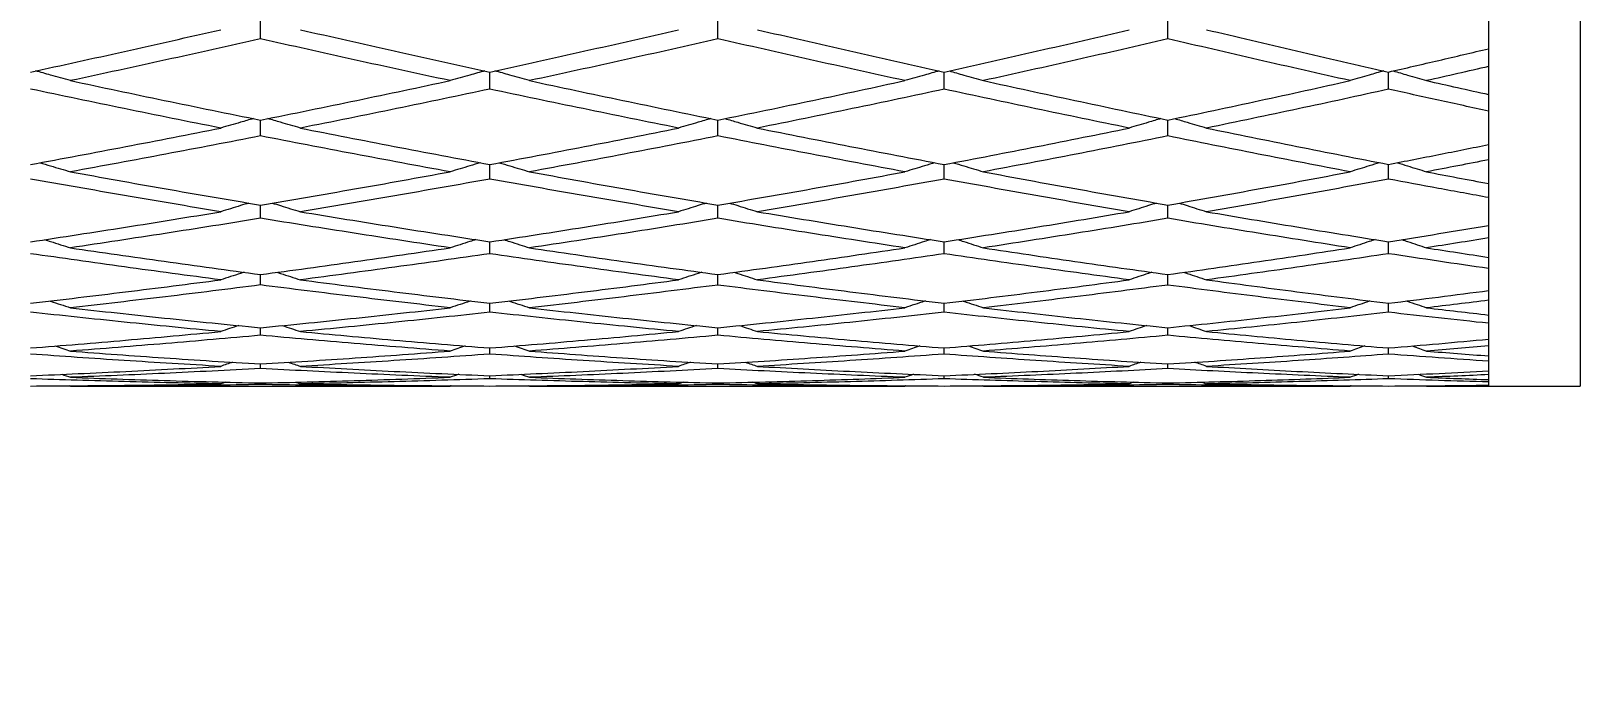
# Model space of a CAD drawing. Extents: x 6453 to 7582, y 0 to 827.
# Drawn here: x 6636.24 to 6653.18, y 641.44 to 648.68 of the extents above; entities that cross this region are included whole.
import ezdxf

# ---------------------------------------------------------------- set-up
doc = ezdxf.new("R2010")
doc.units = 0
doc.header["$LTSCALE"] = 30
doc.header["$MEASUREMENT"] = 0
doc.header["$PDMODE"] = 3
doc.header["$PDSIZE"] = -10
doc.layers.get('0').update_dxf_attribs({"linetype": 'CONTINUOUS'})
doc.layers.get('DEFPOINTS').update_dxf_attribs({"linetype": 'CONTINUOUS'})
doc.layers.add('1', color=7, linetype='CONTINUOUS')
doc.styles.add('Daelim Dimension', font='')
doc.styles.get('Daelim Dimension').set_extended_font_data('나눔고딕')
doc.dimstyles.new('DEFAULT', dxfattribs={"dimscale": 2, "dimtxt": 2, "dimasz": 2, "dimexe": 0, "dimexo": 2, "dimgap": 1, "dimtad": 1, "dimdec": 1, "dimzin": 9, "dimdsep": 46, "dimtxsty": 'Daelim Dimension', "dimcen": 0.5, "dimclrd": 252, "dimclre": 252, "dimclrt": 3, "dimadec": 1, "dimazin": 0, "dimtfac": 1, "dimtdec": 1, "dimtix": 1, "dimtmove": 0, "dimatfit": 3, "dimfxl": 1, "dimtolj": 1, "dimtzin": 1, "dimlwd": 9, "dimlwe": 9, "dimarcsym": 0})

# ---------------------------------------------------------------- blocks, each defined once
blk = doc.blocks.new('*D58')
at = {"color": 5, "lineweight": 9, "ltscale": 0.5, "transparency": 16777216}
for p, q in [((6608.185, 641.796), (6608.185, 525.909)), ((6902.186, 641.796), (6902.186, 525.909)), ((6612.185, 527.909), (6898.186, 527.909))]:
    blk.add_line(p, q, dxfattribs=at)
at = {"color": 5, "ltscale": 0.5, "transparency": 16777216}
for points in [[(6612.185, 528.575), (6612.185, 527.242), (6608.185, 527.909)], [(6898.186, 528.575), (6898.186, 527.242), (6902.186, 527.909)]]:
    blk.add_solid(points, dxfattribs=at)
at = {"layer": 'DEFPOINTS', "color": 0, "ltscale": 0.5, "transparency": 16777216}
for p in [(6608.185, 645.796), (6902.186, 645.796), (6902.186, 527.909)]:
    blk.add_point(p, dxfattribs=at)
at = {"color": 7, "ltscale": 0.5, "transparency": 16777216, "insert": (6755.185, 535.352), "char_height": 10, "attachment_point": 5, "style": 'Daelim Dimension'}
blk.add_mtext('\\A1;294', dxfattribs=at)
blk = doc.blocks.new('*D59')
at = {"color": 5, "lineweight": 9, "ltscale": 0.5, "transparency": 16777216}
for p, q in [((6568.318, 770.756), (6545.684, 770.756)), ((6547.684, 555.901), (6547.684, 766.756)), ((6751.186, 551.901), (6545.684, 551.901))]:
    blk.add_line(p, q, dxfattribs=at)
at = {"color": 5, "ltscale": 0.5, "transparency": 16777216}
for points in [[(6547.017, 766.756), (6548.35, 766.756), (6547.684, 770.756)], [(6547.017, 555.901), (6548.35, 555.901), (6547.684, 551.901)]]:
    blk.add_solid(points, dxfattribs=at)
at = {"layer": 'DEFPOINTS', "color": 0, "ltscale": 0.5, "transparency": 16777216}
for p in [(6547.684, 770.756), (6572.318, 770.756), (6755.186, 551.901)]:
    blk.add_point(p, dxfattribs=at)
at = {"color": 7, "ltscale": 0.5, "transparency": 16777216, "insert": (6540.24, 655.001), "char_height": 10, "attachment_point": 5, "rotation": 90, "style": 'Daelim Dimension'}
blk.add_mtext('\\A1;219', dxfattribs=at)

msp = doc.modelspace()

# ---------------------------------------------------------------- linework, layer by layer
at = {"layer": '1', "color": 7, "linetype": 'Continuous', "lineweight": 18}
for p, q in [((6652.185, 662.296), (6652.185, 644.796)), ((6653.185, 662.296), (6653.185, 644.796)), ((6652.185, 648.909), (6652.185, 648.487)), ((6652.185, 648.293), (6652.185, 647.986)), ((6652.185, 647.804), (6652.185, 647.439)), ((6652.185, 647.272), (6652.185, 647.011)), ((6652.185, 646.858), (6652.185, 646.554)), ((6652.185, 646.416), (6652.185, 646.204)), ((6652.185, 646.081), (6652.185, 645.841)), ((6652.185, 645.735), (6652.185, 645.573)), ((6652.185, 645.482), (6652.185, 645.308)), ((6652.185, 645.234), (6652.185, 645.126)), ((6652.185, 645.067), (6652.185, 644.962)), ((6636.668, 644.796), (6640.822, 644.796)), ((6641.691, 644.796), (6645.798, 644.796)), ((6646.656, 644.796), (6650.67, 644.796)), ((6651.497, 644.799), (6651.506, 644.796)), ((6651.506, 644.796), (6652.185, 644.796)), ((6652.185, 644.84), (6652.185, 644.805)), ((6652.185, 644.796), (6652.185, 644.797)), ((6652.185, 644.796), (6653.185, 644.796))]:
    msp.add_line(p, q, dxfattribs=at)
for points in [[(6636.231, 648.232), (6636.569, 648.305), (6637.254, 648.455), (6637.955, 648.614), (6638.311, 648.695)], [(6639.183, 648.695), (6639.521, 648.618), (6640.204, 648.463), (6640.903, 648.309), (6641.257, 648.232)], [(6641.257, 648.232), (6641.606, 648.308), (6642.3, 648.462), (6642.982, 648.617), (6643.32, 648.695)], [(6644.184, 648.695), (6644.518, 648.618), (6645.193, 648.463), (6645.88, 648.309), (6646.227, 648.232)], [(6646.227, 648.232), (6646.571, 648.308), (6647.253, 648.462), (6647.92, 648.617), (6648.251, 648.695)], [(6649.098, 648.695), (6649.422, 648.619), (6650.077, 648.464), (6650.749, 648.31), (6651.089, 648.232)], [(6638.747, 648.596), (6638.403, 648.518), (6637.712, 648.363), (6637.017, 648.212), (6636.668, 648.138)], [(6640.822, 648.138), (6640.467, 648.214), (6639.767, 648.366), (6639.084, 648.519), (6638.747, 648.596)], [(6643.752, 648.596), (6643.414, 648.518), (6642.733, 648.364), (6642.04, 648.213), (6641.691, 648.138)], [(6645.798, 648.138), (6645.451, 648.214), (6644.762, 648.366), (6644.087, 648.519), (6643.752, 648.596)], [(6648.675, 648.596), (6648.345, 648.518), (6647.678, 648.364), (6646.998, 648.213), (6646.656, 648.138)], [(6650.67, 648.138), (6650.332, 648.213), (6649.662, 648.366), (6649.002, 648.519), (6648.675, 648.596)], [(6651.089, 648.232), (6651.273, 648.274), (6651.64, 648.359), (6652.004, 648.444), (6652.185, 648.487)], [(6652.185, 648.293), (6652.072, 648.267), (6651.847, 648.215), (6651.62, 648.163), (6651.506, 648.138)], [(6638.311, 647.619), (6637.954, 647.689), (6637.252, 647.831), (6636.568, 647.974), (6636.231, 648.045)], [(6636.668, 648.138), (6637.005, 648.066), (6637.689, 647.921), (6638.391, 647.778), (6638.747, 647.706)], [(6638.747, 647.706), (6639.104, 647.778), (6639.806, 647.922), (6640.487, 648.066), (6640.822, 648.138)], [(6641.257, 648.045), (6640.922, 647.974), (6640.241, 647.831), (6639.54, 647.689), (6639.183, 647.619)], [(6643.32, 647.619), (6642.968, 647.689), (6642.273, 647.831), (6641.593, 647.973), (6641.257, 648.045)], [(6641.691, 648.138), (6642.027, 648.065), (6642.707, 647.921), (6643.401, 647.778), (6643.752, 647.706)], [(6643.752, 647.706), (6644.104, 647.778), (6644.797, 647.921), (6645.468, 648.066), (6645.798, 648.138)], [(6646.227, 648.045), (6645.897, 647.973), (6645.227, 647.831), (6644.535, 647.689), (6644.184, 647.619)], [(6648.251, 647.619), (6647.908, 647.689), (6647.227, 647.83), (6646.559, 647.973), (6646.227, 648.045)], [(6646.656, 648.138), (6646.987, 648.065), (6647.654, 647.921), (6648.333, 647.778), (6648.675, 647.706)], [(6648.675, 647.706), (6649.012, 647.777), (6649.682, 647.919), (6650.342, 648.064), (6650.67, 648.138)], [(6651.089, 648.044), (6650.761, 647.971), (6650.102, 647.828), (6649.434, 647.688), (6649.098, 647.619)], [(6652.185, 647.804), (6652.001, 647.844), (6651.634, 647.924), (6651.27, 648.004), (6651.089, 648.044)], [(6651.506, 648.138), (6651.618, 648.112), (6651.844, 648.062), (6652.071, 648.011), (6652.185, 647.986)], [(6636.231, 647.22), (6636.578, 647.284), (6637.272, 647.415), (6637.965, 647.55), (6638.311, 647.619)], [(6638.747, 647.533), (6638.403, 647.465), (6637.712, 647.333), (6637.017, 647.204), (6636.668, 647.14)], [(6640.822, 647.14), (6640.467, 647.205), (6639.767, 647.335), (6639.084, 647.467), (6638.747, 647.533)], [(6639.183, 647.619), (6639.521, 647.552), (6640.204, 647.418), (6640.903, 647.286), (6641.257, 647.22)], [(6641.257, 647.22), (6641.603, 647.285), (6642.293, 647.415), (6642.978, 647.55), (6643.32, 647.619)], [(6643.752, 647.533), (6643.412, 647.465), (6642.729, 647.333), (6642.038, 647.204), (6641.691, 647.14)], [(6645.798, 647.14), (6645.451, 647.205), (6644.762, 647.335), (6644.086, 647.466), (6643.752, 647.533)], [(6644.184, 647.619), (6644.518, 647.552), (6645.193, 647.418), (6645.88, 647.286), (6646.227, 647.22)], [(6646.227, 647.22), (6646.569, 647.285), (6647.248, 647.416), (6647.918, 647.551), (6648.251, 647.619)], [(6648.675, 647.532), (6648.342, 647.465), (6647.673, 647.332), (6646.996, 647.204), (6646.656, 647.14)], [(6650.67, 647.14), (6650.332, 647.205), (6649.662, 647.334), (6649.002, 647.466), (6648.675, 647.532)], [(6649.098, 647.619), (6649.425, 647.552), (6650.084, 647.418), (6650.752, 647.286), (6651.089, 647.221)], [(6651.089, 647.221), (6651.274, 647.257), (6651.643, 647.329), (6652.005, 647.402), (6652.185, 647.439)], [(6636.668, 647.14), (6637.005, 647.079), (6637.689, 646.956), (6638.391, 646.836), (6638.747, 646.776)], [(6638.747, 646.776), (6639.088, 646.833), (6639.774, 646.951), (6640.471, 647.076), (6640.822, 647.14)], [(6641.691, 647.14), (6642.027, 647.079), (6642.707, 646.956), (6643.401, 646.836), (6643.752, 646.776)], [(6643.752, 646.776), (6644.101, 646.835), (6644.79, 646.955), (6645.465, 647.078), (6645.798, 647.14)], [(6646.656, 647.14), (6646.986, 647.078), (6647.654, 646.956), (6648.333, 646.836), (6648.675, 646.776)], [(6648.675, 646.776), (6649.017, 646.836), (6649.691, 646.956), (6650.347, 647.078), (6650.67, 647.14)], [(6652.185, 647.272), (6652.073, 647.25), (6651.848, 647.206), (6651.621, 647.162), (6651.506, 647.14)], [(6651.506, 647.14), (6651.619, 647.118), (6651.844, 647.075), (6652.071, 647.033), (6652.185, 647.011)], [(6638.311, 646.703), (6637.955, 646.762), (6637.252, 646.881), (6636.568, 647.001), (6636.231, 647.061)], [(6641.257, 647.061), (6640.908, 646.998), (6640.213, 646.876), (6639.526, 646.76), (6639.183, 646.703)], [(6643.32, 646.703), (6642.968, 646.762), (6642.273, 646.88), (6641.593, 647.001), (6641.257, 647.061)], [(6646.227, 647.061), (6645.894, 647), (6645.219, 646.879), (6644.532, 646.761), (6644.184, 646.703)], [(6648.251, 646.703), (6647.908, 646.761), (6647.227, 646.88), (6646.559, 647), (6646.227, 647.061)], [(6651.089, 647.061), (6650.767, 647), (6650.113, 646.88), (6649.44, 646.761), (6649.098, 646.703)], [(6652.185, 646.858), (6652.001, 646.891), (6651.634, 646.959), (6651.27, 647.027), (6651.089, 647.061)], [(6636.231, 646.374), (6636.577, 646.426), (6637.269, 646.533), (6637.963, 646.645), (6638.311, 646.703)], [(6638.747, 646.631), (6638.399, 646.575), (6637.704, 646.464), (6637.013, 646.36), (6636.668, 646.308)], [(6640.822, 646.308), (6640.467, 646.361), (6639.767, 646.468), (6639.084, 646.577), (6638.747, 646.631)], [(6639.183, 646.703), (6639.521, 646.647), (6640.204, 646.536), (6640.903, 646.428), (6641.257, 646.374)], [(6641.257, 646.374), (6641.602, 646.426), (6642.292, 646.534), (6642.978, 646.646), (6643.32, 646.703)], [(6643.752, 646.631), (6643.411, 646.575), (6642.727, 646.465), (6642.037, 646.36), (6641.691, 646.308)], [(6645.798, 646.308), (6645.451, 646.361), (6644.762, 646.467), (6644.086, 646.576), (6643.752, 646.631)], [(6644.184, 646.703), (6644.518, 646.647), (6645.193, 646.536), (6645.88, 646.428), (6646.227, 646.374)], [(6646.227, 646.374), (6646.574, 646.428), (6647.257, 646.536), (6647.923, 646.647), (6648.251, 646.703)], [(6648.675, 646.631), (6648.347, 646.576), (6647.683, 646.467), (6647.001, 646.361), (6646.656, 646.308)], [(6650.67, 646.308), (6650.332, 646.361), (6649.662, 646.467), (6649.002, 646.576), (6648.675, 646.631)], [(6649.098, 646.703), (6649.425, 646.647), (6650.083, 646.536), (6650.752, 646.428), (6651.089, 646.374)], [(6651.089, 646.374), (6651.273, 646.404), (6651.64, 646.463), (6652.004, 646.523), (6652.185, 646.554)], [(6636.668, 646.308), (6637.005, 646.259), (6637.689, 646.16), (6638.391, 646.063), (6638.747, 646.016)], [(6638.747, 646.016), (6639.089, 646.061), (6639.777, 646.156), (6640.472, 646.257), (6640.822, 646.308)], [(6641.691, 646.308), (6642.027, 646.258), (6642.707, 646.159), (6643.401, 646.063), (6643.752, 646.016)], [(6643.752, 646.016), (6644.101, 646.063), (6644.79, 646.159), (6645.465, 646.258), (6645.798, 646.308)], [(6646.656, 646.308), (6646.986, 646.258), (6647.654, 646.159), (6648.333, 646.063), (6648.675, 646.016)], [(6648.675, 646.016), (6649.012, 646.062), (6649.682, 646.158), (6650.342, 646.258), (6650.67, 646.308)], [(6652.185, 646.416), (6652.071, 646.398), (6651.844, 646.362), (6651.619, 646.326), (6651.506, 646.308)], [(6651.506, 646.308), (6651.619, 646.291), (6651.844, 646.256), (6652.071, 646.221), (6652.185, 646.204)], [(6638.311, 645.958), (6637.955, 646.004), (6637.252, 646.099), (6636.568, 646.196), (6636.231, 646.244)], [(6641.257, 646.244), (6640.909, 646.194), (6640.215, 646.095), (6639.527, 646.003), (6639.183, 645.958)], [(6643.32, 645.958), (6642.968, 646.004), (6642.273, 646.098), (6641.593, 646.195), (6641.257, 646.244)], [(6646.227, 646.244), (6645.895, 646.195), (6645.223, 646.098), (6644.533, 646.004), (6644.184, 645.958)], [(6648.251, 645.958), (6647.907, 646.004), (6647.227, 646.098), (6646.558, 646.195), (6646.227, 646.244)], [(6651.089, 646.244), (6650.751, 646.193), (6650.083, 646.094), (6649.425, 646.002), (6649.098, 645.958)], [(6652.185, 646.081), (6652.001, 646.108), (6651.634, 646.162), (6651.27, 646.216), (6651.089, 646.244)], [(6636.231, 645.702), (6636.577, 645.742), (6637.27, 645.825), (6637.964, 645.913), (6638.311, 645.958)], [(6639.183, 645.958), (6639.521, 645.914), (6640.203, 645.827), (6640.903, 645.743), (6641.257, 645.702)], [(6641.257, 645.702), (6641.603, 645.742), (6642.294, 645.825), (6642.979, 645.913), (6643.32, 645.958)], [(6644.184, 645.958), (6644.518, 645.914), (6645.192, 645.827), (6645.88, 645.743), (6646.227, 645.702)], [(6646.227, 645.702), (6646.569, 645.742), (6647.248, 645.825), (6647.918, 645.913), (6648.251, 645.958)], [(6649.098, 645.958), (6649.425, 645.914), (6650.083, 645.827), (6650.752, 645.743), (6651.089, 645.702)], [(6638.747, 645.902), (6638.4, 645.857), (6637.705, 645.771), (6637.013, 645.691), (6636.668, 645.652)], [(6640.822, 645.652), (6640.467, 645.692), (6639.767, 645.774), (6639.084, 645.859), (6638.747, 645.902)], [(6643.752, 645.901), (6643.412, 645.858), (6642.729, 645.772), (6642.038, 645.691), (6641.691, 645.652)], [(6645.798, 645.652), (6645.45, 645.692), (6644.761, 645.774), (6644.086, 645.858), (6643.752, 645.901)], [(6648.675, 645.901), (6648.332, 645.856), (6647.653, 645.77), (6646.986, 645.69), (6646.656, 645.652)], [(6650.67, 645.652), (6650.332, 645.692), (6649.662, 645.773), (6649.002, 645.858), (6648.675, 645.901)], [(6651.089, 645.702), (6651.27, 645.724), (6651.634, 645.769), (6652.001, 645.817), (6652.185, 645.841)], [(6636.668, 645.652), (6637.006, 645.614), (6637.691, 645.539), (6638.392, 645.468), (6638.747, 645.434)], [(6638.747, 645.434), (6639.1, 645.468), (6639.799, 645.539), (6640.483, 645.614), (6640.822, 645.652)], [(6641.691, 645.652), (6642.027, 645.614), (6642.707, 645.539), (6643.401, 645.468), (6643.752, 645.434)], [(6643.752, 645.434), (6644.1, 645.468), (6644.789, 645.539), (6645.464, 645.614), (6645.798, 645.652)], [(6646.656, 645.652), (6646.986, 645.614), (6647.653, 645.539), (6648.332, 645.468), (6648.675, 645.434)], [(6648.675, 645.434), (6649.002, 645.467), (6649.662, 645.536), (6650.332, 645.612), (6650.67, 645.652)], [(6652.185, 645.735), (6652.071, 645.72), (6651.844, 645.692), (6651.619, 645.665), (6651.506, 645.652)], [(6651.506, 645.652), (6651.619, 645.639), (6651.844, 645.612), (6652.071, 645.586), (6652.185, 645.573)], [(6638.311, 645.392), (6637.954, 645.425), (6637.251, 645.495), (6636.567, 645.567), (6636.231, 645.604)], [(6638.508, 645.458), (6638.442, 645.436), (6638.376, 645.414), (6638.311, 645.392)], [(6638.985, 645.458), (6639.052, 645.436), (6639.118, 645.414), (6639.183, 645.392)], [(6641.257, 645.604), (6640.917, 645.566), (6640.232, 645.494), (6639.535, 645.425), (6639.183, 645.392)], [(6643.32, 645.392), (6642.968, 645.425), (6642.273, 645.494), (6641.593, 645.567), (6641.257, 645.604)], [(6643.516, 645.458), (6643.45, 645.436), (6643.385, 645.414), (6643.32, 645.392)], [(6643.988, 645.458), (6644.054, 645.436), (6644.119, 645.414), (6644.184, 645.392)], [(6646.227, 645.603), (6645.88, 645.565), (6645.192, 645.491), (6644.518, 645.424), (6644.184, 645.392)], [(6648.251, 645.392), (6647.907, 645.425), (6647.227, 645.494), (6646.558, 645.566), (6646.227, 645.603)], [(6648.444, 645.458), (6648.379, 645.436), (6648.315, 645.414), (6648.251, 645.392)], [(6648.906, 645.458), (6648.97, 645.436), (6649.034, 645.414), (6649.098, 645.392)], [(6651.089, 645.603), (6650.752, 645.565), (6650.083, 645.491), (6649.425, 645.424), (6649.098, 645.392)], [(6652.185, 645.482), (6652.001, 645.501), (6651.634, 645.541), (6651.27, 645.582), (6651.089, 645.603)], [(6636.231, 645.212), (6636.578, 645.239), (6637.271, 645.296), (6637.964, 645.359), (6638.311, 645.392)], [(6638.747, 645.351), (6638.402, 645.32), (6637.711, 645.26), (6637.016, 645.204), (6636.668, 645.178)], [(6638.747, 645.351), (6638.747, 645.379), (6638.747, 645.406), (6638.747, 645.434)], [(6640.822, 645.178), (6640.467, 645.205), (6639.767, 645.261), (6639.084, 645.321), (6638.747, 645.351)], [(6639.183, 645.392), (6639.519, 645.36), (6640.201, 645.298), (6640.901, 645.24), (6641.257, 645.212)], [(6641.257, 645.212), (6641.603, 645.239), (6642.293, 645.297), (6642.978, 645.359), (6643.32, 645.392)], [(6643.752, 645.351), (6643.402, 645.319), (6642.707, 645.258), (6642.027, 645.204), (6641.691, 645.178)], [(6643.752, 645.351), (6643.752, 645.379), (6643.752, 645.406), (6643.752, 645.434)], [(6645.798, 645.178), (6645.45, 645.205), (6644.761, 645.261), (6644.086, 645.321), (6643.752, 645.351)], [(6644.184, 645.392), (6644.518, 645.36), (6645.192, 645.298), (6645.88, 645.24), (6646.227, 645.212)], [(6646.227, 645.212), (6646.559, 645.239), (6647.227, 645.295), (6647.908, 645.358), (6648.251, 645.392)], [(6648.675, 645.351), (6648.333, 645.319), (6647.654, 645.258), (6646.986, 645.204), (6646.656, 645.178)], [(6648.675, 645.351), (6648.675, 645.379), (6648.675, 645.406), (6648.675, 645.434)], [(6650.67, 645.178), (6650.332, 645.205), (6649.661, 645.261), (6649.002, 645.32), (6648.675, 645.351)], [(6649.098, 645.392), (6649.425, 645.36), (6650.083, 645.298), (6650.752, 645.24), (6651.089, 645.212)], [(6651.089, 645.212), (6651.274, 645.227), (6651.642, 645.259), (6652.005, 645.292), (6652.185, 645.308)], [(6638.311, 645.011), (6637.954, 645.031), (6637.251, 645.074), (6636.568, 645.121), (6636.231, 645.146)], [(6636.501, 645.234), (6636.557, 645.216), (6636.612, 645.197), (6636.668, 645.178)], [(6636.668, 645.178), (6637.005, 645.152), (6637.688, 645.103), (6638.391, 645.058), (6638.747, 645.037)], [(6638.747, 645.037), (6639.091, 645.057), (6639.781, 645.102), (6640.474, 645.152), (6640.822, 645.178)], [(6641.257, 645.146), (6640.903, 645.12), (6640.203, 645.072), (6639.52, 645.03), (6639.183, 645.011)], [(6640.987, 645.234), (6640.932, 645.215), (6640.877, 645.197), (6640.822, 645.178)], [(6641.257, 645.146), (6641.257, 645.168), (6641.257, 645.19), (6641.257, 645.212)], [(6643.32, 645.011), (6642.968, 645.031), (6642.273, 645.074), (6641.593, 645.121), (6641.257, 645.146)], [(6641.525, 645.234), (6641.581, 645.216), (6641.636, 645.197), (6641.691, 645.178)], [(6641.691, 645.178), (6642.025, 645.153), (6642.701, 645.103), (6643.399, 645.058), (6643.752, 645.037)], [(6643.752, 645.037), (6644.087, 645.057), (6644.762, 645.101), (6645.451, 645.151), (6645.798, 645.178)], [(6646.227, 645.145), (6645.88, 645.12), (6645.193, 645.072), (6644.518, 645.03), (6644.184, 645.011)], [(6645.962, 645.234), (6645.907, 645.215), (6645.853, 645.197), (6645.798, 645.178)], [(6646.227, 645.145), (6646.227, 645.168), (6646.227, 645.19), (6646.227, 645.212)], [(6648.251, 645.011), (6647.907, 645.031), (6647.226, 645.074), (6646.558, 645.121), (6646.227, 645.145)], [(6646.492, 645.234), (6646.547, 645.216), (6646.601, 645.197), (6646.656, 645.178)], [(6646.656, 645.178), (6646.986, 645.152), (6647.653, 645.103), (6648.332, 645.058), (6648.675, 645.037)], [(6648.675, 645.037), (6649.016, 645.058), (6649.69, 645.103), (6650.346, 645.152), (6650.67, 645.178)], [(6651.089, 645.145), (6650.761, 645.12), (6650.102, 645.073), (6649.434, 645.031), (6649.098, 645.011)], [(6650.83, 645.234), (6650.776, 645.216), (6650.723, 645.197), (6650.67, 645.178)], [(6651.089, 645.145), (6651.089, 645.168), (6651.089, 645.19), (6651.089, 645.212)], [(6652.185, 645.067), (6652.001, 645.079), (6651.634, 645.105), (6651.27, 645.132), (6651.089, 645.145)], [(6651.347, 645.234), (6651.401, 645.215), (6651.453, 645.197), (6651.506, 645.178)], [(6652.185, 645.234), (6652.072, 645.224), (6651.847, 645.205), (6651.62, 645.187), (6651.506, 645.178)], [(6651.506, 645.178), (6651.619, 645.169), (6651.844, 645.151), (6652.071, 645.134), (6652.185, 645.126)], [(6636.231, 644.909), (6636.579, 644.923), (6637.275, 644.955), (6637.966, 644.991), (6638.311, 645.011)], [(6638.747, 644.987), (6638.392, 644.968), (6637.69, 644.933), (6637.006, 644.904), (6636.668, 644.891)], [(6638.442, 645.056), (6638.398, 645.041), (6638.354, 645.026), (6638.311, 645.011)], [(6638.747, 644.987), (6638.747, 645.003), (6638.747, 645.02), (6638.747, 645.037)], [(6640.822, 644.891), (6640.467, 644.905), (6639.767, 644.935), (6639.084, 644.969), (6638.747, 644.987)], [(6639.051, 645.056), (6639.095, 645.041), (6639.139, 645.026), (6639.183, 645.011)], [(6639.183, 645.011), (6639.521, 644.992), (6640.204, 644.955), (6640.903, 644.923), (6641.257, 644.909)], [(6641.257, 644.909), (6641.593, 644.923), (6642.273, 644.954), (6642.969, 644.991), (6643.32, 645.011)], [(6643.752, 644.987), (6643.401, 644.968), (6642.707, 644.933), (6642.027, 644.904), (6641.691, 644.891)], [(6643.45, 645.056), (6643.407, 645.041), (6643.363, 645.026), (6643.32, 645.011)], [(6643.752, 644.987), (6643.752, 645.003), (6643.752, 645.02), (6643.752, 645.037)], [(6645.798, 644.891), (6645.451, 644.905), (6644.762, 644.934), (6644.087, 644.969), (6643.752, 644.987)], [(6644.053, 645.056), (6644.097, 645.041), (6644.141, 645.026), (6644.184, 645.011)], [(6644.184, 645.011), (6644.515, 644.992), (6645.186, 644.956), (6645.877, 644.924), (6646.227, 644.909)], [(6646.227, 644.909), (6646.573, 644.923), (6647.255, 644.955), (6647.922, 644.992), (6648.251, 645.011)], [(6648.675, 644.987), (6648.344, 644.968), (6647.676, 644.934), (6646.998, 644.905), (6646.656, 644.891)], [(6648.379, 645.056), (6648.336, 645.041), (6648.294, 645.026), (6648.251, 645.011)], [(6648.675, 644.987), (6648.675, 645.003), (6648.675, 645.02), (6648.675, 645.037)], [(6650.67, 644.891), (6650.332, 644.905), (6649.661, 644.934), (6649.002, 644.969), (6648.675, 644.987)], [(6649.098, 645.011), (6649.055, 645.026), (6649.012, 645.041), (6648.969, 645.057)], [(6649.098, 645.011), (6649.425, 644.992), (6650.083, 644.955), (6650.751, 644.923), (6651.089, 644.909)], [(6651.089, 644.909), (6651.275, 644.917), (6651.644, 644.934), (6652.006, 644.952), (6652.185, 644.962)], [(6638.311, 644.819), (6637.954, 644.826), (6637.252, 644.843), (6636.568, 644.864), (6636.231, 644.875)], [(6636.231, 644.796), (6636.568, 644.797), (6637.252, 644.802), (6637.955, 644.813), (6638.311, 644.819)], [(6636.572, 644.924), (6636.604, 644.913), (6636.636, 644.902), (6636.668, 644.891)], [(6636.656, 644.8), (6636.66, 644.798), (6636.664, 644.797), (6636.668, 644.796)], [(6636.668, 644.891), (6637.005, 644.879), (6637.689, 644.855), (6638.391, 644.837), (6638.747, 644.829)], [(6638.747, 644.812), (6638.391, 644.806), (6637.689, 644.798), (6637.005, 644.796), (6636.668, 644.796)], [(6638.365, 644.838), (6638.347, 644.832), (6638.329, 644.826), (6638.311, 644.819)], [(6638.747, 644.829), (6639.084, 644.836), (6639.768, 644.854), (6640.467, 644.878), (6640.822, 644.891)], [(6638.747, 644.812), (6638.747, 644.817), (6638.747, 644.823), (6638.747, 644.829)], [(6640.822, 644.796), (6640.467, 644.796), (6639.767, 644.798), (6639.084, 644.807), (6638.747, 644.812)], [(6639.128, 644.839), (6639.146, 644.832), (6639.165, 644.826), (6639.183, 644.819)], [(6641.257, 644.875), (6640.903, 644.863), (6640.203, 644.842), (6639.521, 644.826), (6639.183, 644.819)], [(6639.183, 644.819), (6639.521, 644.813), (6640.204, 644.803), (6640.903, 644.797), (6641.257, 644.796)], [(6640.916, 644.924), (6640.885, 644.913), (6640.853, 644.902), (6640.822, 644.891)], [(6640.832, 644.799), (6640.829, 644.798), (6640.825, 644.797), (6640.822, 644.796)], [(6641.257, 644.875), (6641.257, 644.887), (6641.257, 644.898), (6641.257, 644.909)], [(6643.32, 644.819), (6642.968, 644.826), (6642.273, 644.842), (6641.593, 644.864), (6641.257, 644.875)], [(6641.257, 644.796), (6641.606, 644.797), (6642.3, 644.803), (6642.982, 644.813), (6643.32, 644.819)], [(6641.596, 644.924), (6641.628, 644.913), (6641.66, 644.902), (6641.691, 644.891)], [(6641.68, 644.8), (6641.684, 644.798), (6641.687, 644.797), (6641.691, 644.796)], [(6641.691, 644.891), (6642.028, 644.879), (6642.707, 644.855), (6643.402, 644.836), (6643.752, 644.829)], [(6643.752, 644.812), (6643.406, 644.806), (6642.716, 644.798), (6642.032, 644.796), (6641.691, 644.796)], [(6643.374, 644.838), (6643.356, 644.832), (6643.338, 644.826), (6643.32, 644.819)], [(6643.752, 644.829), (6644.1, 644.836), (6644.79, 644.855), (6645.464, 644.878), (6645.798, 644.891)], [(6643.752, 644.812), (6643.752, 644.817), (6643.752, 644.823), (6643.752, 644.829)], [(6645.798, 644.796), (6645.451, 644.796), (6644.762, 644.798), (6644.087, 644.807), (6643.752, 644.812)], [(6644.184, 644.819), (6644.166, 644.826), (6644.147, 644.832), (6644.129, 644.839)], [(6646.227, 644.875), (6645.885, 644.863), (6645.201, 644.842), (6644.523, 644.826), (6644.184, 644.819)], [(6644.184, 644.819), (6644.518, 644.813), (6645.193, 644.803), (6645.88, 644.797), (6646.227, 644.796)], [(6645.892, 644.924), (6645.861, 644.913), (6645.83, 644.902), (6645.798, 644.891)], [(6645.809, 644.799), (6645.805, 644.798), (6645.802, 644.797), (6645.798, 644.796)], [(6646.227, 644.875), (6646.227, 644.887), (6646.227, 644.898), (6646.227, 644.909)], [(6648.251, 644.819), (6647.908, 644.826), (6647.228, 644.842), (6646.559, 644.864), (6646.227, 644.875)], [(6646.227, 644.796), (6646.574, 644.797), (6647.258, 644.803), (6647.923, 644.813), (6648.251, 644.819)], [(6646.656, 644.891), (6646.624, 644.902), (6646.593, 644.914), (6646.561, 644.925)], [(6646.644, 644.8), (6646.648, 644.798), (6646.652, 644.797), (6646.656, 644.796)], [(6646.656, 644.891), (6646.983, 644.879), (6647.647, 644.855), (6648.329, 644.837), (6648.675, 644.829)], [(6648.675, 644.812), (6648.347, 644.807), (6647.682, 644.798), (6647.001, 644.796), (6646.656, 644.796)], [(6648.304, 644.839), (6648.286, 644.832), (6648.269, 644.826), (6648.251, 644.819)], [(6648.675, 644.829), (6649.018, 644.837), (6649.693, 644.855), (6650.348, 644.879), (6650.67, 644.891)], [(6648.675, 644.812), (6648.675, 644.817), (6648.675, 644.823), (6648.675, 644.829)], [(6650.67, 644.796), (6650.332, 644.796), (6649.662, 644.798), (6649.002, 644.807), (6648.675, 644.812)], [(6649.044, 644.839), (6649.062, 644.832), (6649.08, 644.826), (6649.098, 644.819)], [(6651.089, 644.875), (6650.766, 644.864), (6650.112, 644.842), (6649.439, 644.826), (6649.098, 644.819)], [(6649.098, 644.819), (6649.422, 644.813), (6650.077, 644.803), (6650.749, 644.797), (6651.089, 644.796)], [(6650.761, 644.924), (6650.731, 644.913), (6650.7, 644.902), (6650.67, 644.891)], [(6650.68, 644.799), (6650.677, 644.798), (6650.673, 644.797), (6650.67, 644.796)], [(6651.089, 644.875), (6651.089, 644.887), (6651.089, 644.898), (6651.089, 644.909)], [(6652.185, 644.84), (6652.001, 644.845), (6651.634, 644.856), (6651.27, 644.869), (6651.089, 644.875)], [(6651.089, 644.796), (6651.273, 644.797), (6651.641, 644.799), (6652.004, 644.803), (6652.185, 644.805)], [(6651.416, 644.924), (6651.446, 644.913), (6651.476, 644.902), (6651.506, 644.891)], [(6652.185, 644.921), (6652.073, 644.915), (6651.848, 644.905), (6651.621, 644.896), (6651.506, 644.891)], [(6651.506, 644.891), (6651.619, 644.887), (6651.844, 644.878), (6652.071, 644.87), (6652.185, 644.866)], [(6652.185, 644.797), (6652.072, 644.797), (6651.847, 644.796), (6651.62, 644.796), (6651.506, 644.796)]]:
    msp.add_open_spline(points, degree=3, dxfattribs=at)
for points, knots in [([(6638.747, 648.596), (6638.747, 648.632), (6638.747, 648.699), (6638.747, 648.765), (6638.747, 648.796)], [0, 0, 0, 0, 0.539756, 1, 1, 1, 1]), ([(6643.752, 648.596), (6643.752, 648.632), (6643.752, 648.699), (6643.752, 648.766), (6643.752, 648.796)], [0, 0, 0, 0, 0.539174, 1, 1, 1, 1]), ([(6648.675, 648.596), (6648.675, 648.632), (6648.675, 648.699), (6648.675, 648.766), (6648.675, 648.797)], [0, 0, 0, 0, 0.538366, 1, 1, 1, 1]), ([(6652.185, 648.487), (6652.185, 648.458), (6652.185, 648.394), (6652.185, 648.329), (6652.185, 648.293)], [0, 0, 0, 0, 0.445052, 1, 1, 1, 1]), ([(6636.668, 648.138), (6636.595, 648.158), (6636.468, 648.194), (6636.341, 648.229), (6636.286, 648.244)], [0, 0, 0, 0, 0.571612, 1, 1, 1, 1]), ([(6641.202, 648.244), (6641.147, 648.229), (6641.02, 648.194), (6640.894, 648.158), (6640.822, 648.138)], [0, 0, 0, 0, 0.428623, 1, 1, 1, 1]), ([(6641.257, 648.045), (6641.257, 648.08), (6641.257, 648.143), (6641.257, 648.205), (6641.257, 648.232)], [0, 0, 0, 0, 0.572604, 1, 1, 1, 1]), ([(6641.691, 648.138), (6641.619, 648.158), (6641.493, 648.194), (6641.366, 648.229), (6641.311, 648.244)], [0, 0, 0, 0, 0.571357, 1, 1, 1, 1]), ([(6646.174, 648.244), (6646.12, 648.229), (6645.994, 648.194), (6645.869, 648.158), (6645.798, 648.138)], [0, 0, 0, 0, 0.429213, 1, 1, 1, 1]), ([(6646.227, 648.045), (6646.227, 648.08), (6646.227, 648.143), (6646.227, 648.205), (6646.227, 648.232)], [0, 0, 0, 0, 0.571939, 1, 1, 1, 1]), ([(6646.281, 648.244), (6646.335, 648.229), (6646.46, 648.194), (6646.585, 648.158), (6646.656, 648.138)], [0, 0, 0, 0, 0.429366, 1, 1, 1, 1]), ([(6651.037, 648.244), (6650.984, 648.229), (6650.861, 648.194), (6650.739, 648.158), (6650.67, 648.138)], [0, 0, 0, 0, 0.430199, 1, 1, 1, 1]), ([(6651.089, 648.044), (6651.089, 648.08), (6651.089, 648.143), (6651.089, 648.206), (6651.089, 648.232)], [0, 0, 0, 0, 0.570776, 1, 1, 1, 1]), ([(6651.14, 648.244), (6651.193, 648.229), (6651.315, 648.194), (6651.437, 648.158), (6651.506, 648.138)], [0, 0, 0, 0, 0.43022, 1, 1, 1, 1]), ([(6652.185, 647.986), (6652.185, 647.961), (6652.185, 647.9), (6652.185, 647.839), (6652.185, 647.804)], [0, 0, 0, 0, 0.412597, 1, 1, 1, 1]), ([(6638.669, 647.722), (6638.622, 647.709), (6638.502, 647.674), (6638.383, 647.64), (6638.311, 647.619)], [0, 0, 0, 0, 0.391079, 1, 1, 1, 1]), ([(6638.747, 647.533), (6638.747, 647.568), (6638.747, 647.626), (6638.747, 647.684), (6638.747, 647.706)], [0, 0, 0, 0, 0.611292, 1, 1, 1, 1]), ([(6639.183, 647.619), (6639.111, 647.64), (6638.992, 647.674), (6638.873, 647.709), (6638.826, 647.722)], [0, 0, 0, 0, 0.608979, 1, 1, 1, 1]), ([(6643.675, 647.722), (6643.628, 647.709), (6643.509, 647.674), (6643.391, 647.64), (6643.32, 647.619)], [0, 0, 0, 0, 0.391485, 1, 1, 1, 1]), ([(6643.752, 647.533), (6643.752, 647.568), (6643.752, 647.626), (6643.752, 647.684), (6643.752, 647.706)], [0, 0, 0, 0, 0.610631, 1, 1, 1, 1]), ([(6643.83, 647.722), (6643.876, 647.709), (6643.995, 647.674), (6644.113, 647.64), (6644.184, 647.619)], [0, 0, 0, 0, 0.391647, 1, 1, 1, 1]), ([(6648.599, 647.722), (6648.554, 647.709), (6648.437, 647.674), (6648.321, 647.64), (6648.251, 647.619)], [0, 0, 0, 0, 0.392224, 1, 1, 1, 1]), ([(6648.675, 647.532), (6648.675, 647.568), (6648.675, 647.626), (6648.675, 647.684), (6648.675, 647.706)], [0, 0, 0, 0, 0.609816, 1, 1, 1, 1]), ([(6648.75, 647.722), (6648.796, 647.709), (6648.913, 647.674), (6649.028, 647.64), (6649.098, 647.619)], [0, 0, 0, 0, 0.392432, 1, 1, 1, 1]), ([(6652.185, 647.439), (6652.185, 647.419), (6652.185, 647.363), (6652.185, 647.307), (6652.185, 647.272)], [0, 0, 0, 0, 0.368002, 1, 1, 1, 1]), ([(6636.334, 647.24), (6636.372, 647.228), (6636.484, 647.195), (6636.595, 647.162), (6636.668, 647.14)], [0, 0, 0, 0, 0.347219, 1, 1, 1, 1]), ([(6641.154, 647.24), (6641.116, 647.228), (6641.004, 647.195), (6640.894, 647.162), (6640.822, 647.14)], [0, 0, 0, 0, 0.347431, 1, 1, 1, 1]), ([(6641.257, 647.061), (6641.257, 647.096), (6641.257, 647.149), (6641.257, 647.202), (6641.257, 647.22)], [0, 0, 0, 0, 0.655994, 1, 1, 1, 1]), ([(6641.359, 647.24), (6641.397, 647.228), (6641.509, 647.195), (6641.619, 647.162), (6641.691, 647.14)], [0, 0, 0, 0, 0.347551, 1, 1, 1, 1]), ([(6646.127, 647.24), (6646.089, 647.228), (6645.979, 647.195), (6645.869, 647.162), (6645.798, 647.14)], [0, 0, 0, 0, 0.34815, 1, 1, 1, 1]), ([(6646.227, 647.061), (6646.227, 647.096), (6646.227, 647.149), (6646.227, 647.202), (6646.227, 647.22)], [0, 0, 0, 0, 0.655349, 1, 1, 1, 1]), ([(6646.327, 647.24), (6646.366, 647.228), (6646.475, 647.195), (6646.585, 647.162), (6646.656, 647.14)], [0, 0, 0, 0, 0.348416, 1, 1, 1, 1]), ([(6650.991, 647.24), (6650.954, 647.228), (6650.846, 647.195), (6650.739, 647.162), (6650.67, 647.14)], [0, 0, 0, 0, 0.349409, 1, 1, 1, 1]), ([(6651.089, 647.061), (6651.089, 647.096), (6651.089, 647.149), (6651.089, 647.202), (6651.089, 647.221)], [0, 0, 0, 0, 0.653688, 1, 1, 1, 1]), ([(6651.186, 647.24), (6651.223, 647.228), (6651.33, 647.195), (6651.437, 647.162), (6651.506, 647.14)], [0, 0, 0, 0, 0.349117, 1, 1, 1, 1]), ([(6652.185, 647.011), (6652.185, 646.995), (6652.185, 646.944), (6652.185, 646.892), (6652.185, 646.858)], [0, 0, 0, 0, 0.323182, 1, 1, 1, 1]), ([(6638.62, 646.798), (6638.589, 646.789), (6638.486, 646.757), (6638.383, 646.725), (6638.311, 646.703)], [0, 0, 0, 0, 0.294922, 1, 1, 1, 1]), ([(6638.875, 646.798), (6638.905, 646.789), (6639.008, 646.757), (6639.111, 646.725), (6639.183, 646.703)], [0, 0, 0, 0, 0.294953, 1, 1, 1, 1]), ([(6643.626, 646.798), (6643.596, 646.789), (6643.493, 646.757), (6643.391, 646.725), (6643.32, 646.703)], [0, 0, 0, 0, 0.295434, 1, 1, 1, 1]), ([(6643.878, 646.798), (6643.908, 646.789), (6644.011, 646.757), (6644.113, 646.725), (6644.184, 646.703)], [0, 0, 0, 0, 0.295713, 1, 1, 1, 1]), ([(6648.552, 646.798), (6648.522, 646.789), (6648.421, 646.757), (6648.321, 646.725), (6648.251, 646.703)], [0, 0, 0, 0, 0.296564, 1, 1, 1, 1]), ([(6648.798, 646.798), (6648.828, 646.789), (6648.928, 646.757), (6649.028, 646.725), (6649.098, 646.703)], [0, 0, 0, 0, 0.297059, 1, 1, 1, 1]), ([(6638.747, 646.631), (6638.747, 646.666), (6638.747, 646.714), (6638.747, 646.762), (6638.747, 646.776)], [0, 0, 0, 0, 0.71045, 1, 1, 1, 1]), ([(6643.752, 646.631), (6643.752, 646.665), (6643.752, 646.714), (6643.752, 646.762), (6643.752, 646.776)], [0, 0, 0, 0, 0.709643, 1, 1, 1, 1]), ([(6648.675, 646.631), (6648.675, 646.665), (6648.675, 646.714), (6648.675, 646.762), (6648.675, 646.776)], [0, 0, 0, 0, 0.708355, 1, 1, 1, 1]), ([(6652.185, 646.554), (6652.185, 646.542), (6652.185, 646.496), (6652.185, 646.45), (6652.185, 646.416)], [0, 0, 0, 0, 0.258883, 1, 1, 1, 1]), ([(6636.384, 646.398), (6636.406, 646.391), (6636.501, 646.361), (6636.595, 646.331), (6636.668, 646.308)], [0, 0, 0, 0, 0.2309, 1, 1, 1, 1]), ([(6641.104, 646.398), (6641.082, 646.391), (6640.988, 646.361), (6640.894, 646.331), (6640.822, 646.308)], [0, 0, 0, 0, 0.23114, 1, 1, 1, 1]), ([(6641.257, 646.244), (6641.257, 646.278), (6641.257, 646.321), (6641.257, 646.364), (6641.257, 646.374)], [0, 0, 0, 0, 0.776474, 1, 1, 1, 1]), ([(6641.409, 646.398), (6641.431, 646.391), (6641.525, 646.361), (6641.619, 646.331), (6641.691, 646.308)], [0, 0, 0, 0, 0.23136, 1, 1, 1, 1]), ([(6646.077, 646.398), (6646.055, 646.391), (6645.962, 646.361), (6645.869, 646.331), (6645.798, 646.308)], [0, 0, 0, 0, 0.232063, 1, 1, 1, 1]), ([(6646.227, 646.244), (6646.227, 646.278), (6646.227, 646.321), (6646.227, 646.364), (6646.227, 646.374)], [0, 0, 0, 0, 0.775379, 1, 1, 1, 1]), ([(6646.377, 646.398), (6646.399, 646.391), (6646.492, 646.361), (6646.585, 646.331), (6646.656, 646.308)], [0, 0, 0, 0, 0.232541, 1, 1, 1, 1]), ([(6650.943, 646.398), (6650.921, 646.391), (6650.83, 646.361), (6650.739, 646.331), (6650.67, 646.308)], [0, 0, 0, 0, 0.233698, 1, 1, 1, 1]), ([(6651.089, 646.244), (6651.089, 646.278), (6651.089, 646.321), (6651.089, 646.364), (6651.089, 646.374)], [0, 0, 0, 0, 0.773469, 1, 1, 1, 1]), ([(6651.235, 646.398), (6651.256, 646.391), (6651.347, 646.361), (6651.437, 646.331), (6651.506, 646.308)], [0, 0, 0, 0, 0.232689, 1, 1, 1, 1]), ([(6652.185, 646.204), (6652.185, 646.196), (6652.185, 646.155), (6652.185, 646.114), (6652.185, 646.081)], [0, 0, 0, 0, 0.191124, 1, 1, 1, 1]), ([(6638.567, 646.04), (6638.554, 646.036), (6638.468, 646.009), (6638.383, 645.981), (6638.311, 645.958)], [0, 0, 0, 0, 0.149367, 1, 1, 1, 1]), ([(6638.747, 645.902), (6638.747, 645.934), (6638.747, 645.972), (6638.747, 646.01), (6638.747, 646.016)], [0, 0, 0, 0, 0.861093, 1, 1, 1, 1]), ([(6638.927, 646.04), (6638.94, 646.036), (6639.026, 646.009), (6639.111, 645.981), (6639.183, 645.958)], [0, 0, 0, 0, 0.150472, 1, 1, 1, 1]), ([(6643.574, 646.04), (6643.561, 646.036), (6643.476, 646.009), (6643.391, 645.981), (6643.32, 645.958)], [0, 0, 0, 0, 0.151058, 1, 1, 1, 1]), ([(6643.752, 645.901), (6643.752, 645.934), (6643.752, 645.972), (6643.752, 646.01), (6643.752, 646.016)], [0, 0, 0, 0, 0.860261, 1, 1, 1, 1]), ([(6643.93, 646.041), (6643.943, 646.036), (6644.028, 646.009), (6644.113, 645.981), (6644.184, 645.958)], [0, 0, 0, 0, 0.151533, 1, 1, 1, 1]), ([(6648.5, 646.041), (6648.488, 646.036), (6648.404, 646.009), (6648.321, 645.981), (6648.251, 645.958)], [0, 0, 0, 0, 0.152565, 1, 1, 1, 1]), ([(6648.675, 645.901), (6648.675, 645.934), (6648.675, 645.972), (6648.675, 646.01), (6648.675, 646.016)], [0, 0, 0, 0, 0.858578, 1, 1, 1, 1]), ([(6648.849, 646.041), (6648.862, 646.037), (6648.945, 646.009), (6649.028, 645.981), (6649.098, 645.958)], [0, 0, 0, 0, 0.153328, 1, 1, 1, 1]), ([(6652.185, 645.841), (6652.185, 645.838), (6652.185, 645.802), (6652.185, 645.767), (6652.185, 645.735)], [0, 0, 0, 0, 0.087693, 1, 1, 1, 1]), ([(6636.44, 645.727), (6636.443, 645.726), (6636.519, 645.701), (6636.595, 645.676), (6636.668, 645.652)], [0, 0, 0, 0, 0.045345, 1, 1, 1, 1]), ([(6641.049, 645.727), (6641.045, 645.726), (6640.969, 645.701), (6640.894, 645.676), (6640.822, 645.652)], [0, 0, 0, 0, 0.045686, 1, 1, 1, 1]), ([(6641.257, 645.604), (6641.257, 645.635), (6641.257, 645.668), (6641.257, 645.701), (6641.257, 645.702)], [0, 0, 0, 0, 0.971373, 1, 1, 1, 1]), ([(6641.464, 645.727), (6641.468, 645.726), (6641.544, 645.701), (6641.619, 645.676), (6641.691, 645.652)], [0, 0, 0, 0, 0.045999, 1, 1, 1, 1]), ([(6646.023, 645.727), (6646.019, 645.726), (6645.944, 645.701), (6645.869, 645.676), (6645.798, 645.652)], [0, 0, 0, 0, 0.046826, 1, 1, 1, 1]), ([(6646.227, 645.603), (6646.227, 645.635), (6646.227, 645.668), (6646.227, 645.701), (6646.227, 645.702)], [0, 0, 0, 0, 0.969877, 1, 1, 1, 1]), ([(6646.431, 645.727), (6646.435, 645.726), (6646.51, 645.701), (6646.585, 645.676), (6646.656, 645.652)], [0, 0, 0, 0, 0.047589, 1, 1, 1, 1]), ([(6650.889, 645.727), (6650.886, 645.726), (6650.812, 645.701), (6650.739, 645.676), (6650.67, 645.652)], [0, 0, 0, 0, 0.04912, 1, 1, 1, 1]), ([(6651.089, 645.603), (6651.089, 645.635), (6651.089, 645.668), (6651.089, 645.701), (6651.089, 645.702)], [0, 0, 0, 0, 0.967265, 1, 1, 1, 1]), ([(6651.288, 645.727), (6651.291, 645.726), (6651.364, 645.701), (6651.437, 645.676), (6651.506, 645.652)], [0, 0, 0, 0, 0.046256, 1, 1, 1, 1])]:
    msp.add_open_spline(points, degree=3, knots=knots, dxfattribs=at)

# ---------------------------------------------------------------- dimensions: what is measured, and where the dimension line sits
at = {"color": 5, "ltscale": 0.5}
dim = msp.add_linear_dim(base=(6547.684, 770.756), p1=(6755.186, 551.901), p2=(6572.318, 770.756), angle=90, dimstyle='DEFAULT', override={"dimtxt": 5, "dimexe": 1, "dimdec": 0, "dimclrd": 5, "dimclre": 5, "dimclrt": 7}, dxfattribs=at)
dim.commit()
dim.dimension.update_dxf_attribs({"geometry": '*D59', "text_midpoint": (6547.684, 655.001), "dimtype": 160})
dim = msp.add_linear_dim(base=(6902.186, 527.909), p1=(6608.185, 645.796), p2=(6902.186, 645.796), dimstyle='DEFAULT', override={"dimtxt": 5, "dimexe": 1, "dimdec": 0, "dimclrd": 5, "dimclre": 5, "dimclrt": 7}, dxfattribs=at)
dim.commit()
dim.dimension.update_dxf_attribs({"geometry": '*D58', "text_midpoint": (6755.185, 535.352)})

doc.saveas('drawing.dxf')
